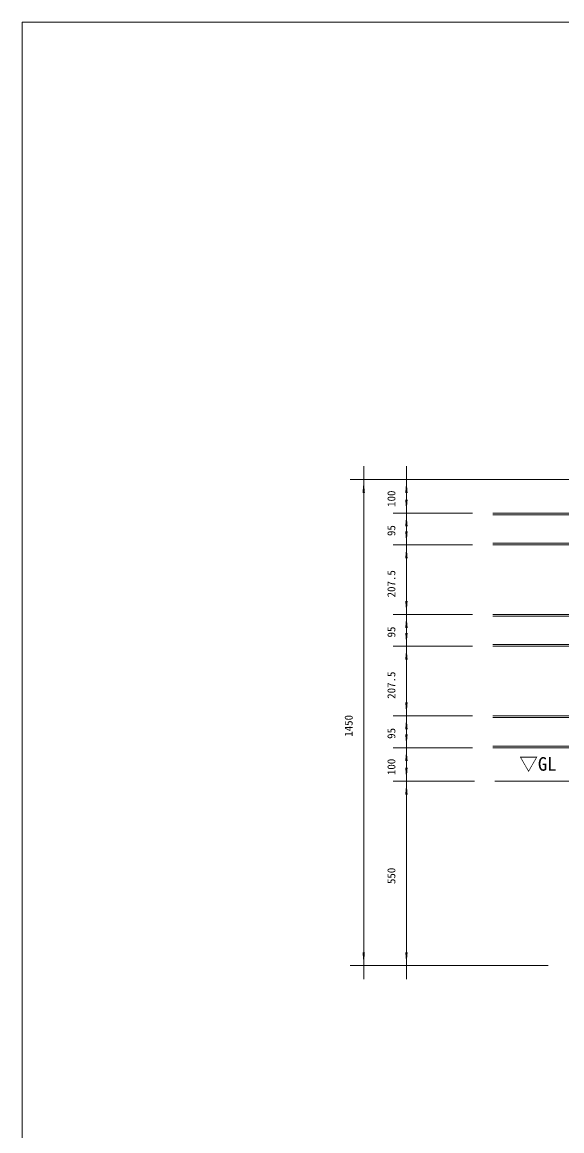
# Model space of a CAD drawing. Units: millimetres, scale not verified. Extents: x -3900 to 3900, y -2750 to 2750.
# Drawn here: x -3900 to -2290, y -557 to 2750 of the extents above; entities that cross this region are included whole.
import ezdxf
from ezdxf.enums import TextEntityAlignment as Align

# ---------------------------------------------------------------- set-up
doc = ezdxf.new("R2010")
doc.units = ezdxf.units.MM
doc.header["$LTSCALE"] = 20
doc.layers.add('0-1_IMPORTED', color=30, linetype='Continuous', lineweight=18)
doc.styles.add('ＭＳ ゴシック', font='')
doc.styles.get('ＭＳ ゴシック').set_extended_font_data('MS Gothic')

msp = doc.modelspace()

# ---------------------------------------------------------------- linework, layer by layer
at = {"layer": '0-1_IMPORTED', "color": 1}
for p, q in [((-2881, 1426), (-2881, 1386)), ((-2753.5, 1386), (-2753.5, 1426)), ((-2161, 1386), (-2921, 1386)), ((-2881, 1386), (-2881, -64)), ((-2161, 1386), (-2793.5, 1386)), ((-2753.5, 1286), (-2753.5, 1386)), ((-2753.5, 1286), (-2753.5, 1326)), ((-2556, 1286), (-2793.5, 1286)), ((-2556, 1286), (-2793.5, 1286)), ((-2753.5, 1191), (-2753.5, 1286)), ((-2753.5, 1246), (-2753.5, 1286)), ((-2753.5, 1191), (-2753.5, 1231)), ((-2556, 1191), (-2793.5, 1191)), ((-2556, 1191), (-2793.5, 1191)), ((-2753.5, 983.5), (-2753.5, 1191)), ((-2753.5, 1151), (-2753.5, 1191)), ((-2753.5, 983.5), (-2753.5, 1023.5)), ((-2556, 983.5), (-2793.5, 983.5)), ((-2556, 983.5), (-2793.5, 983.5)), ((-2753.5, 888.5), (-2753.5, 983.5)), ((-2753.5, 943.5), (-2753.5, 983.5)), ((-2753.5, 888.5), (-2753.5, 928.5)), ((-2556, 888.5), (-2793.5, 888.5)), ((-2556, 888.5), (-2793.5, 888.5)), ((-2753.5, 681), (-2753.5, 888.5)), ((-2753.5, 848.5), (-2753.5, 888.5)), ((-2753.5, 681), (-2753.5, 721)), ((-2556, 681), (-2793.5, 681)), ((-2556, 681), (-2793.5, 681)), ((-2753.5, 586), (-2753.5, 681)), ((-2753.5, 641), (-2753.5, 681)), ((-2753.5, 586), (-2753.5, 626)), ((-2556, 586), (-2793.5, 586)), ((-2556, 586), (-2793.5, 586)), ((-2753.5, 486), (-2753.5, 586)), ((-2753.5, 546), (-2753.5, 586)), ((-2753.5, 486), (-2753.5, 526)), ((-2550, 486), (-2793.5, 486)), ((-2550, 486), (-2793.5, 486)), ((-2753.5, -64), (-2753.5, 486)), ((-2753.5, 446), (-2753.5, 486)), ((-2331, -64), (-2921, -64)), ((-2881, -64), (-2881, -104)), ((-2331, -64), (-2793.5, -64)), ((-2753.5, -104), (-2753.5, -64))]:
    msp.add_line(p, q, dxfattribs=at)
at = {"layer": '0-1_IMPORTED'}
for p, q in [((-2496, 1281), (-2112.5, 1281)), ((-2496, 1196), (-2112.5, 1196)), ((-2496, 978.5), (-2112.5, 978.5)), ((-2496, 893.5), (-2112.5, 893.5)), ((-2496, 676), (-2112.5, 676)), ((-2496, 591), (-2112.5, 591)), ((200, 486), (-2490, 486))]:
    msp.add_line(p, q, dxfattribs=at)
msp.add_lwpolyline([(-3900, 2750), (3900, 2750), (3900, -2750), (-3900, -2750)], close=True, dxfattribs=at)
for points in [[(-2496, 1191), (-2112.5, 1191), (-2112.5, 1286), (-2496, 1286)], [(-2496, 888.5), (-2112.5, 888.5), (-2112.5, 983.5), (-2496, 983.5)], [(-2496, 586), (-2112.5, 586), (-2112.5, 681), (-2496, 681)]]:
    msp.add_lwpolyline(points, dxfattribs=at)
at = {"layer": '0-1_IMPORTED', "color": 1}
for points in [[(-2881, 1386), (-2877.5, 1346), (-2884.5, 1346)], [(-2753.5, 1386), (-2750, 1346), (-2757, 1346)], [(-2753.5, 1286), (-2757, 1326), (-2750, 1326)], [(-2753.5, 1286), (-2750, 1246), (-2757, 1246)], [(-2753.5, 1191), (-2757, 1231), (-2750, 1231)], [(-2753.5, 1191), (-2750, 1151), (-2757, 1151)], [(-2753.5, 983.5), (-2757, 1023.5), (-2750, 1023.5)], [(-2753.5, 983.5), (-2750, 943.5), (-2757, 943.5)], [(-2753.5, 888.5), (-2757, 928.5), (-2750, 928.5)], [(-2753.5, 888.5), (-2750, 848.5), (-2757, 848.5)], [(-2753.5, 681), (-2757, 721), (-2750, 721)], [(-2753.5, 681), (-2750, 641), (-2757, 641)], [(-2753.5, 586), (-2757, 626), (-2750, 626)], [(-2753.5, 586), (-2750, 546), (-2757, 546)], [(-2753.5, 486), (-2757, 526), (-2750, 526)], [(-2753.5, 486), (-2750, 446), (-2757, 446)], [(-2881, -64), (-2884.5, -24), (-2877.5, -24)], [(-2753.5, -64), (-2757, -24), (-2750, -24)]]:
    msp.add_solid(points, dxfattribs=at)

# ---------------------------------------------------------------- texts
at = {"layer": '0-1_IMPORTED', "color": 7, "style": 'ＭＳ ゴシック'}
for s, p in [('100', (-2779.43, 1304.25)), ('95', (-2779.43, 1217.33)), ('207.5', (-2779.43, 1034.33)), ('95', (-2779.43, 914.83)), ('207.5', (-2779.43, 731.83)), ('1450', (-2906.93, 618.67)), ('95', (-2779.43, 612.33)), ('100', (-2779.43, 504.25)), ('550', (-2779.43, 179.25))]:
    msp.add_text(s, height=23.88, rotation=90, dxfattribs=at).set_placement(p, align=Align.BOTTOM_LEFT)
msp.add_text('▽GL', height=40.64, dxfattribs=at).set_placement((-2416.86, 505.11), align=Align.BOTTOM_LEFT)

doc.saveas('drawing.dxf')
